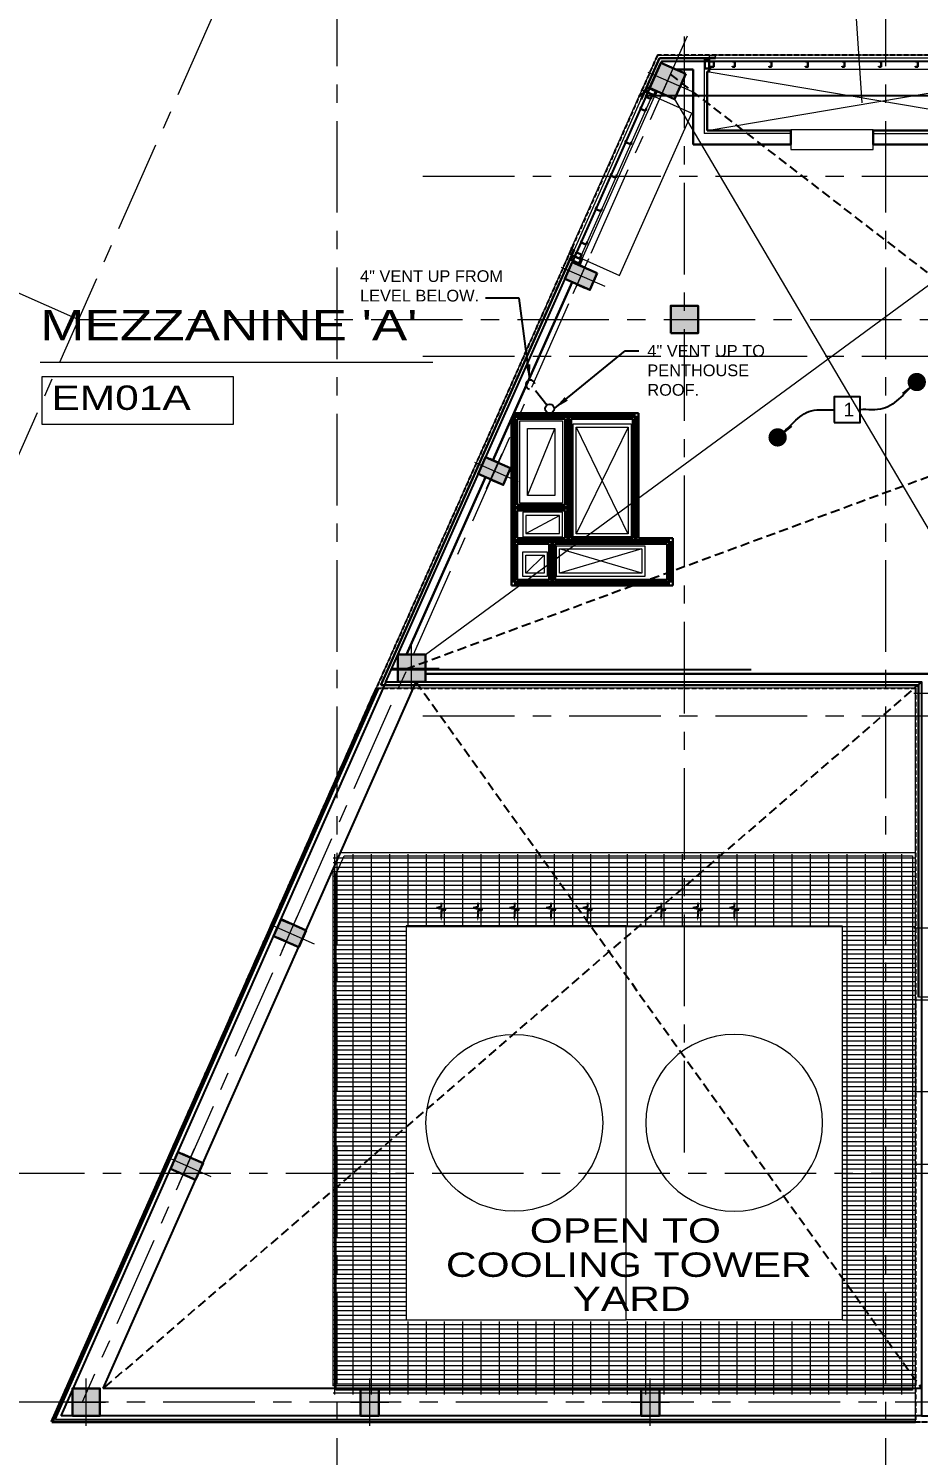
# Model space of a CAD drawing. Header units: inches. Extents: x -26575 to -19632, y -3216 to 2257.
# Drawn here: x -24143 to -23559, y 182 to 1118 of the extents above; entities that cross this region are included whole.
import ezdxf
from ezdxf.enums import TextEntityAlignment as Align

# ---------------------------------------------------------------- set-up
doc = ezdxf.new("R2010")
doc.units = ezdxf.units.IN
doc.header["$LTSCALE"] = 48
doc.header["$MEASUREMENT"] = 0
for name, pattern in [('A114$0$CENTER', [2, 1.25, -0.25, 0.25, -0.25]), ('NB_15th_PH Roof_plan$0$HIDDEN2', [0.1875, 0.125, -0.0625]), ('V2', [0.375, 0.25, -0.125])]:
    doc.linetypes.add(name, pattern=pattern)
for name, color, linetype in [('A114$0$A-ANNO-PATT-13-14', 8, 'Continuous'), ('A114$0$A-AREA-IDEN', 8, 'Continuous'), ('A114$0$A-COLS-COLS13-14', 8, 'Continuous'), ('A114$0$A-FLOR-OPN-TO-BELOW', 8, 'Continuous'), ('A114$0$A-FLOR-SLAB', 8, 'Continuous'), ('A114$0$A-GRID-GRD13-14', 8, 'Continuous'), ('A114$0$A-GRID-GRDP0-15', 8, 'Continuous'), ('A114$0$A-HVAC-RDFF', 8, 'Continuous'), ('A114$0$A-WALL-FIRE', 8, 'Continuous'), ('A114$0$A-WALL-FULL-EXTR', 8, 'Continuous'), ('A114$0$A-WALL-FULL-INTR', 8, 'Continuous'), ('A114$0$A-WALL-OPEN-LVRS', 8, 'Continuous'), ('A114$0$A-WALL-STUD', 8, 'Continuous'), ('A114$0$Level 1', 8, 'Continuous'), ('A114$0$Level 21', 8, 'Continuous'), ('A114$0$Level 32', 8, 'Continuous'), ('A114$0$M-HVAC-13TH', 8, 'Continuous'), ('A114$0$M-HVAC-DUCT', 8, 'Continuous'), ('A114$0$M-HVAC-Supp', 8, 'Continuous'), ('ANNTEXT', 6, 'Continuous'), ('ETEXT', 6, 'Continuous'), ('HSDIFARR', 2, 'Continuous'), ('NB_15th_PH Roof_plan$0$STCBEAMS', 1, 'NB_15th_PH Roof_plan$0$HIDDEN2'), ('NB_15th_PH Roof_plan$0$STCCOLS2', 1, 'NB_15th_PH Roof_plan$0$HIDDEN2'), ('NB_15th_PH Roof_plan$0$STFIN1', 1, 'NB_15th_PH Roof_plan$0$HIDDEN2'), ('NB_15th_PH Roof_plan$0$STFLOPNGS', 1, 'NB_15th_PH Roof_plan$0$HIDDEN2'), ('NB_15th_PH Roof_plan$0$STPTREINF', 1, 'NB_15th_PH Roof_plan$0$HIDDEN2'), ('NB_15th_PH Roof_plan$0$STRFDRAIN', 1, 'NB_15th_PH Roof_plan$0$HIDDEN2'), ('P-Anno-Text', 6, 'Continuous'), ('P-ANNOBJ', 6, 'Continuous'), ('P-Pipe-Ftng', 122, 'Continuous'), ('P-Pipe-Ftng @ 96', 122, 'Continuous'), ('P-Sanr-Vent', 43, 'V2'), ('XREF', 7, 'Continuous')]:
    doc.layers.add(name, color=color, linetype=linetype)
doc.styles.add('A114$0$style-Arial', font='arial.ttf')
doc.styles.add('ANNTEXT', font='romans.shx')
doc.styles.add('M08', font='arial.ttf', dxfattribs={"height": 7.68})
doc.styles.add('NB_15th_PH Roof_plan$0$ROMANS', font='romans.shx', dxfattribs={"width": 0.8})
doc.styles.add('P-00-JAR', font='arial.ttf')
doc.styles.get("Standard").update_dxf_attribs({"font": 'simplex.shx'})
doc.dimstyles.new('NB_15th_PH Roof_plan$0$tce_96', dxfattribs={"dimscale": 96, "dimtxt": 0.09375, "dimasz": 0.075, "dimexe": 0.075, "dimexo": 0.0625, "dimgap": 0.03125, "dimtad": 1, "dimdec": 3, "dimzin": 3, "dimdsep": 46, "dimlunit": 4, "dimtxsty": 'NB_15th_PH Roof_plan$0$ROMANS', "dimblk": 'NB_15th_PH Roof_plan$0$_ArchTick', "dimcen": 0, "dimdle": 0.075, "dimclrd": 3, "dimclre": 3, "dimclrt": 10, "dimadec": 0, "dimazin": 1, "dimtfac": 1, "dimtdec": 3, "dimtmove": 0, "dimatfit": 3, "dimldrblk": 'NB_15th_PH Roof_plan$0$_ArchTick', "dimfxl": 1, "dimtolj": 1, "dimtzin": 3, "dimlwd": -1, "dimlwe": -1, "dimarcsym": 0})
doc.dimstyles.new('STANDARD$7', dxfattribs={"dimtxt": 0.18, "dimasz": 0.125, "dimexe": 0.18, "dimexo": 0.06, "dimgap": 0.09, "dimtad": 0, "dimtih": 1, "dimtoh": 1, "dimdec": 4, "dimzin": 0, "dimdsep": 46, "dimtxsty": 'Standard', "dimcen": 0.09, "dimadec": 0, "dimazin": 0, "dimtfac": 1, "dimtdec": 4, "dimtofl": 0, "dimtmove": 0, "dimatfit": 3, "dimfxl": 1, "dimtolj": 1, "dimtzin": 0, "dimarcsym": 0})

# ---------------------------------------------------------------- blocks, each defined once
blk = doc.blocks.new('A114')
at = {"layer": 'A114$0$A-ANNO-PATT-13-14', "lineweight": 0}
for points in [[(-23735.89, 1079.05, 0), (-23728.59, 1095.53, 0), (-23719.45, 1071.77, 0), (-23712.15, 1088.25, 0)], [(-23791.53, 953.84, 0), (-23786.67, 964.81, 0), (-23775.07, 946.55, 0), (-23770.21, 957.52, 0)], [(-23848.37, 825.9, 0), (-23843.51, 836.87, 0), (-23831.91, 818.61, 0), (-23827.05, 829.59, 0)], [(-23982.54, 522.7, 0), (-23977.68, 533.67, 0), (-23966.08, 515.41, 0), (-23961.22, 526.39, 0)], [(-24050.16, 370.02, 0), (-24045.3, 380.99, 0), (-24033.7, 362.73, 0), (-24028.84, 373.7, 0)], [(-23925.52, 225.94, 0), (-23913.52, 225.94, 0), (-23925.52, 207.94, 0), (-23913.52, 207.94, 0)], [(-23741.48, 225.94, 0), (-23729.48, 225.94, 0), (-23741.48, 207.94, 0), (-23729.48, 207.94, 0)]]:
    blk.add_solid(points, dxfattribs=at)
at = {"layer": 'A114$0$A-ANNO-PATT-13-14', "lineweight": 30, "extrusion": (0, 0, -1)}
blk.add_solid([(23722.02, 936.16), (23704.02, 936.16), (23722.02, 918.16), (23704.02, 918.16)], dxfattribs=at)
at = {"layer": 'A114$0$A-ANNO-PATT-13-14', "lineweight": 0, "extrusion": (-5.19916e-24, -1.11411e-09, -1)}
blk.add_solid([(23882.99, 689.38, 0), (23882.99, 707.38, 0), (23900.99, 689.38, 0), (23900.99, 707.38, 0)], dxfattribs=at)
at = {"layer": 'A114$0$A-ANNO-PATT-13-14', "lineweight": 0, "extrusion": (-2.2977e-26, 1.79567e-42, -1)}
blk.add_solid([(24114.5, 225.94), (24096.5, 225.94), (24114.5, 207.94), (24096.5, 207.94)], dxfattribs=at)
at = {"layer": 'A114$0$A-AREA-IDEN', "lineweight": 13}
blk.add_line((-24135.67, 899.25), (-23878.14, 899.25), dxfattribs=at)
at = {"layer": 'A114$0$A-AREA-IDEN', "lineweight": 0, "elevation": 0, "flags": 128}
blk.add_lwpolyline([(-23567.82, 1286.99), (-23611.2, 1286.99), (-23596.7, 1069.28)], dxfattribs=at)
at = {"layer": 'A114$0$A-AREA-IDEN', "lineweight": 13}
blk.add_3dface([(-24134.47, 889.73), (-24009.04, 889.73), (-24009.04, 858.21), (-24134.47, 858.21)], dxfattribs=at)
at = {"layer": 'A114$0$A-COLS-COLS13-14', "lineweight": 0}
for p, q in [((-23729.18, 1072.01, 0), (-23717.71, 1097.9, 0)), ((-23708.27, 1076.68, 0), (-23736.75, 1089.29, 0)), ((-23785.96, 944.18, 0), (-23775.78, 967.18, 0)), ((-23765.13, 948.71, 0), (-23793.61, 961.32, 0)), ((-23821.97, 820.77, 0), (-23850.45, 833.38, 0)), ((-23842.8, 816.24, 0), (-23832.62, 839.24, 0)), ((-23891.99, 684.43, 0), (-23891.99, 713.78, 0)), ((-23905.1, 698.38, 0), (-23873.95, 698.38, 0)), ((-23562.45, 682, 0), (-23531.3, 682, 0)), ((-23976.97, 513.05, 0), (-23966.79, 536.04, 0)), ((-23955.82, 517.43, 0), (-23984.31, 530.04, 0)), ((-23562.45, 528.05, 0), (-23531.3, 528.05, 0)), ((-24023.44, 364.75, 0), (-24051.92, 377.36, 0)), ((-24044.59, 360.36, 0), (-24034.41, 383.36, 0)), ((-24105.5, 201.37, 0), (-24105.5, 232.52, 0)), ((-23919.52, 201.37, 0), (-23919.52, 232.52, 0)), ((-23735.48, 201.37, 0), (-23735.48, 232.52, 0)), ((-24118.05, 216.94, 0), (-24092.9, 216.94, 0)), ((-23932.09, 216.94, 0), (-23906.94, 216.94, 0)), ((-23748.05, 216.94, 0), (-23722.9, 216.94, 0)), ((-23538.92, 217, 0), (-23564.07, 217, 0))]:
    blk.add_line(p, q, dxfattribs=at)
at = {"layer": 'A114$0$A-COLS-COLS13-14', "lineweight": 13}
blk.add_line((-23564.07, 373.09, 0), (-23532.92, 373.09, 0), dxfattribs=at)
at = {"layer": 'A114$0$A-COLS-COLS13-14', "lineweight": 30}
for points in [[(-23712.15, 1088.25), (-23728.59, 1095.53), (-23735.89, 1079.05), (-23719.45, 1071.77)], [(-23770.21, 957.52), (-23786.67, 964.81), (-23791.53, 953.84), (-23775.07, 946.55)], [(-23722.02, 918.16), (-23722.02, 936.16), (-23704.02, 936.16), (-23704.02, 918.16)], [(-23827.05, 829.59, 0), (-23843.51, 836.87, 0), (-23848.37, 825.9, 0), (-23831.91, 818.61, 0)], [(-23900.99, 689.38), (-23900.99, 707.38), (-23882.99, 707.38), (-23882.99, 689.38)], [(-23961.22, 526.39, 0), (-23977.68, 533.67, 0), (-23982.54, 522.7, 0), (-23966.08, 515.41, 0)], [(-24028.84, 373.7), (-24045.3, 380.99), (-24050.16, 370.02), (-24033.7, 362.73)], [(-24114.5, 207.94), (-24096.5, 207.94, 0), (-24096.5, 225.94, 0), (-24114.5, 225.94)], [(-23925.52, 207.94), (-23913.52, 207.94), (-23913.52, 225.94), (-23925.52, 225.94)], [(-23741.48, 207.94), (-23729.48, 207.94), (-23729.48, 225.94), (-23741.48, 225.94)]]:
    blk.add_3dface(points, dxfattribs=at)
at = {"layer": 'A114$0$A-FLOR-OPN-TO-BELOW', "lineweight": 0}
for p, q in [((-23882.99, 707.38), (-23360.4, 1091.24)), ((-23698.11, 1089.87), (-23469.86, 1051.11)), ((-23698.11, 1051.11), (-23469.86, 1089.87)), ((-23719.45, 1071.77), (-23402.37, 534.05))]:
    blk.add_line(p, q, dxfattribs=at)
at = {"layer": 'A114$0$A-FLOR-SLAB', "lineweight": 0}
for points in [[(-23821.03, 860.66), (-23793.03, 860.66), (-23793.03, 806.66), (-23821.03, 806.66)], [(-23786.03, 858.63), (-23748.03, 858.63), (-23748.03, 784.63), (-23786.03, 784.63)], [(-23819.03, 784.66), (-23793.03, 784.66), (-23793.03, 800.66), (-23819.03, 800.66)], [(-23797.03, 778.66), (-23739.03, 778.66), (-23739.03, 758.66), (-23797.03, 758.66)], [(-23819.03, 774.66), (-23803.03, 774.66), (-23803.03, 758.66), (-23819.03, 758.66)]]:
    blk.add_3dface(points, dxfattribs=at)
at = {"layer": 'A114$0$A-GRID-GRD13-14', "linetype": 'A114$0$CENTER', "lineweight": 0}
for p, q in [((-23713.02, 380.76), (-23713.02, 2113.24)), ((-23711.26, 1113.06, 0), (-24108.08, 217, 0)), ((-23034.89, 217, 0), (-24155.5, 217, 0))]:
    blk.add_line(p, q, dxfattribs=at)
at = {"layer": 'A114$0$A-GRID-GRDP0-15', "linetype": 'A114$0$CENTER', "lineweight": 0}
for p, q in [((-23941.02, 2113.24), (-23941.02, -676.9)), ((-23581.02, 2113.24), (-23581.02, -676.91)), ((-23943.33, 1304.88), (-24820.81, -676.9)), ((-24943.08, 1295.77), (-24110.57, 927.16)), ((-23884.56, 1021.17), (-20452.76, 1021.17)), ((-24110.57, 927.16), (-20437.54, 927.16)), ((-23884.56, 903.16), (-20364.93, 903.16)), ((-23884.56, 667.16), (-20368.73, 667.16)), ((-24358.53, 367.16), (-20364.93, 367.16))]:
    blk.add_line(p, q, dxfattribs=at)
at = {"layer": 'A114$0$A-HVAC-RDFF', "lineweight": 0}
for p, q in [((-23816.03, 811.66), (-23798.03, 855.66)), ((-23750.03, 856.63), (-23784.03, 786.63)), ((-23784.03, 856.63), (-23750.11, 786.59)), ((-23817.03, 786.66), (-23795.03, 798.66)), ((-23817.03, 760.66), (-23805.03, 772.66)), ((-23741.03, 760.66), (-23795.03, 776.66)), ((-23741.03, 776.66), (-23795.03, 760.66))]:
    blk.add_line(p, q, dxfattribs=at)
at = {"layer": 'A114$0$A-HVAC-RDFF', "lineweight": 13}
for points in [[(-23816.03, 855.66), (-23798.03, 855.66), (-23798.03, 811.66), (-23816.03, 811.66)], [(-23784.03, 856.63), (-23750.03, 856.63), (-23750.03, 786.63), (-23784.03, 786.63)], [(-23817.03, 786.66), (-23795.03, 786.66), (-23795.03, 798.66), (-23817.03, 798.66)], [(-23817.03, 772.66), (-23805.03, 772.66), (-23805.03, 760.66), (-23817.03, 760.66)]]:
    blk.add_3dface(points, dxfattribs=at)
at = {"layer": 'A114$0$A-WALL-FIRE', "lineweight": 53}
for p, q in [((-23824.69, 754.54), (-23824.69, 863.9)), ((-23824.69, 863.9), (-23745.06, 863.9)), ((-23789.31, 863.9), (-23789.31, 781.79)), ((-23745.06, 863.9), (-23745.06, 781.79)), ((-23789.46, 803.65), (-23824.69, 803.65)), ((-23722.57, 781.79), (-23824.69, 781.79)), ((-23799.82, 781.79), (-23799.82, 754.54)), ((-23722.57, 781.79), (-23722.57, 754.54))]:
    blk.add_line(p, q, dxfattribs=at)
at = {"layer": 'A114$0$A-WALL-FIRE', "lineweight": 53, "flags": 128}
blk.add_lwpolyline([(-23722.57, 754.54), (-23824.69, 754.54)], dxfattribs=at)
at = {"layer": 'A114$0$A-WALL-FULL-EXTR', "lineweight": 13}
for p, q in [((-23730.75, 1100.49), (-23743.3, 1072.25)), ((-23730.75, 1100.49), (-23692.75, 1100.49)), ((-23692.75, 1098.49), (-23692.75, 1100.49)), ((-23740.67, 1073.27), (-23742.5, 1074.08)), ((-23790.88, 965.26), (-23787.11, 973.76)), ((-23785.28, 972.94), (-23787.11, 973.76)), ((-23785.28, 972.94), (-23787.11, 973.75)), ((-23788.63, 970.27), (-23915.17, 685.38)), ((-23561.5, 685.38), (-23915.17, 685.38)), ((-23561.5, 480.57), (-23561.5, 685.38)), ((-23543, 480.57), (-23561.5, 480.57)), ((-23545, 482.57), (-23559.5, 482.57)), ((-23561.5, 204.04), (-23561.5, 420.57)), ((-23543, 420.57), (-23561.5, 420.57)), ((-23561.5, 204.12), (-23012.31, 204.05))]:
    blk.add_line(p, q, dxfattribs=at)
at = {"layer": 'A114$0$A-WALL-FULL-EXTR', "lineweight": 30}
for p, q in [((-23729.45, 1098.49), (-23741.48, 1071.44)), ((-23729.45, 1098.49), (-23696.55, 1098.49)), ((-23699.59, 1098.52), (-23692.75, 1098.52)), ((-23699.59, 1097.89), (-23696.71, 1097.89)), ((-23696.71, 1098.52), (-23696.71, 1097.89)), ((-23718.9, 1091.24), (-23707.36, 1091.24)), ((-23707.36, 1091.24), (-23707.36, 1041.86)), ((-23698.11, 1089.87), (-23698.11, 1051.11)), ((-23698.11, 1089.87), (-23696.71, 1089.87)), ((-23696.71, 1091.87), (-23696.71, 1092.84)), ((-23696.09, 1092.84), (-23696.71, 1092.84)), ((-23696.71, 1089.87), (-23696.71, 1092.84)), ((-23696.09, 1091.24), (-23696.09, 1092.84)), ((-23739.08, 1076.91), (-23738.51, 1076.65)), ((-23737.15, 1079.72), (-23738.51, 1076.65)), ((-23731.68, 1077.19), (-23733.01, 1074.21)), ((-23732.69, 1073.38), (-23731.11, 1076.94)), ((-23731.1, 1076.93), (-23732.68, 1073.38)), ((-23734.15, 1074.03), (-23733.9, 1074.6)), ((-23732.69, 1073.38), (-23734.15, 1074.03)), ((-23733.01, 1074.21), (-23733.9, 1074.6)), ((-23643.27, 1051.11), (-23698.11, 1051.11)), ((-23643.27, 1051.11), (-23643.27, 1041.86)), ((-23589.27, 1051.11), (-23469.86, 1051.11)), ((-23589.27, 1051.11), (-23589.27, 1041.86)), ((-23643.27, 1041.86), (-23707.36, 1041.86)), ((-23589.27, 1041.86), (-23460.61, 1041.86)), ((-23786.8, 969.46), (-23912.1, 687.38)), ((-23789.06, 964.44), (-23785.28, 972.94)), ((-23788.08, 966.7), (-23786.91, 969.33)), ((-23787.51, 966.45), (-23786.34, 969.07)), ((-23786.91, 969.33), (-23786.34, 969.07)), ((-23782.46, 962.97), (-23780.84, 966.63)), ((-23781.9, 962.7), (-23780.01, 966.95)), ((-23781.47, 967.6), (-23781.72, 967.02)), ((-23780.84, 966.63), (-23781.72, 967.02)), ((-23780.01, 966.95), (-23781.47, 967.6)), ((-23786.75, 951.72), (-23838.71, 834.75)), ((-23843.58, 823.78), (-23895.28, 707.38)), ((-23552.25, 694.63), (-23882.99, 694.63)), ((-23559.5, 687.38), (-23912.1, 687.38)), ((-23559.5, 482.57), (-23559.5, 687.38))]:
    blk.add_line(p, q, dxfattribs=at)
at = {"layer": 'A114$0$A-WALL-FULL-EXTR', "lineweight": 0}
for p, q in [((-23692.75, 1099.12), (-23696.75, 1099.12)), ((-23692.75, 1098.99), (-23696.75, 1098.99)), ((-23472.78, 1098.49), (-23696.75, 1098.49)), ((-23696.68, 1096.49), (-23696.68, 1100.49)), ((-23472.78, 1096.49), (-23696.68, 1096.49)), ((-23476.75, 1100.49), (-23692.75, 1100.49)), ((-23700.11, 1091.87), (-23700.11, 1049.11)), ((-23700.11, 1091.87), (-23696.71, 1091.87)), ((-23473.41, 1091.24), (-23696.09, 1091.24)), ((-23741.24, 1073.53), (-23739.62, 1077.18)), ((-23741.13, 1073.47), (-23739.5, 1077.13)), ((-23737.23, 1076.08), (-23740.89, 1077.71)), ((-23787.92, 971.93), (-23742.5, 1074.08)), ((-23786.09, 971.11), (-23740.67, 1073.27)), ((-23785.05, 968.54), (-23737.23, 1076.08)), ((-23780.01, 966.95), (-23732.69, 1073.38)), ((-23643.27, 1049.11), (-23700.11, 1049.11)), ((-23589.27, 1049.11), (-23467.86, 1049.11)), ((-23785.05, 968.53), (-23788.7, 970.16)), ((-23785.85, 973.2), (-23787.47, 969.54)), ((-23785.74, 973.14), (-23787.36, 969.49)), ((-23561.5, 480.57), (-23561.5, 420.57))]:
    blk.add_line(p, q, dxfattribs=at)
at = {"layer": 'A114$0$A-WALL-FULL-EXTR', "lineweight": 30}
for p in [(-23692.75, 1100.49), (-23742.5, 1074.08), (-23787.11, 973.75)]:
    blk.add_point(p, dxfattribs=at)
at = {"layer": 'A114$0$A-WALL-FULL-INTR', "lineweight": 30}
for p, q in [((-23826.57, 752.66), (-23826.57, 862.02)), ((-23824.92, 865.77), (-23743.18, 865.77)), ((-23822.82, 862.02), (-23791.18, 862.02)), ((-23822.82, 805.52), (-23822.82, 862.02)), ((-23791.18, 862.02), (-23791.18, 805.52)), ((-23787.43, 862.02), (-23787.43, 783.66)), ((-23787.43, 862.02), (-23746.93, 862.02)), ((-23746.93, 862.02), (-23746.93, 783.66)), ((-23743.18, 865.77), (-23743.18, 783.66)), ((-23746.93, 858.5), (-23746.93, 783.66)), ((-23791.18, 805.52), (-23822.82, 805.52)), ((-23791.18, 801.77), (-23822.82, 801.77)), ((-23822.82, 783.66), (-23822.82, 801.77)), ((-23791.18, 801.77), (-23791.18, 783.66)), ((-23791.18, 783.66), (-23822.82, 783.66)), ((-23801.69, 779.91), (-23822.82, 779.91)), ((-23822.82, 756.41), (-23822.82, 779.91)), ((-23801.69, 779.91), (-23801.69, 756.41)), ((-23724.44, 779.91), (-23797.94, 779.91)), ((-23797.94, 779.91), (-23797.94, 756.41)), ((-23746.93, 783.66), (-23787.43, 783.66)), ((-23746.93, 783.66), (-23783.49, 783.66)), ((-23720.69, 783.66), (-23743.18, 783.66)), ((-23724.44, 779.91), (-23724.44, 756.41)), ((-23720.69, 783.66), (-23720.69, 752.66)), ((-23720.69, 752.66), (-23826.57, 752.66)), ((-23801.69, 756.41), (-23822.82, 756.41)), ((-23724.44, 756.41), (-23797.94, 756.41))]:
    blk.add_line(p, q, dxfattribs=at)
at = {"layer": 'A114$0$A-WALL-OPEN-LVRS', "lineweight": 13}
blk.add_3dface([(-23643.27, 1038.61, 352.97), (-23589.27, 1038.61, 352.97), (-23589.27, 1051.61, 352.97), (-23643.27, 1051.61, 352.97)], dxfattribs=at)
at = {"layer": 'A114$0$A-WALL-STUD', "lineweight": 30, "elevation": 352.97, "flags": 128}
for points in [[(-23698.21, 1097.39), (-23698.21, 1097.77, 0.414214), (-23698.34, 1097.89), (-23699.59, 1097.89, 0.414214), (-23699.71, 1097.77), (-23699.71, 1091.99, 0.414214), (-23699.59, 1091.87), (-23698.34, 1091.87, 0.414214), (-23698.21, 1091.99), (-23698.21, 1092.37)], [(-23698.21, 1097.39), (-23698.21, 1097.77, -0.414214), (-23698.09, 1097.89), (-23696.84, 1097.89, -0.414214), (-23696.71, 1097.77), (-23696.71, 1091.99, -0.414214), (-23696.84, 1091.87), (-23698.09, 1091.87, -0.414214), (-23698.21, 1091.99), (-23698.21, 1092.37)], [(-23695.21, 1095.99), (-23695.21, 1096.36, 0.414214), (-23695.34, 1096.49), (-23696.59, 1096.49, 0.414214), (-23696.71, 1096.36), (-23696.71, 1092.96, 0.414214), (-23696.59, 1092.84), (-23695.34, 1092.84, 0.414214), (-23695.21, 1092.96), (-23695.21, 1093.34)], [(-23695.21, 1095.99), (-23695.21, 1096.36, -0.414214), (-23695.09, 1096.49), (-23693.84, 1096.49, -0.414214), (-23693.71, 1096.36), (-23693.71, 1092.96, -0.414214), (-23693.84, 1092.84), (-23695.09, 1092.84, -0.414214), (-23695.21, 1092.96), (-23695.21, 1093.34)], [(-23681.5, 1095.99), (-23681.5, 1096.36, -0.414214), (-23681.37, 1096.49), (-23680.12, 1096.49, -0.414214), (-23680, 1096.36), (-23680, 1092.97, -0.414214), (-23680.12, 1092.84), (-23681.37, 1092.84, -0.414214), (-23681.5, 1092.97), (-23681.5, 1093.34)], [(-23657.5, 1095.99), (-23657.5, 1096.36, -0.414214), (-23657.37, 1096.49), (-23656.12, 1096.49, -0.414214), (-23656, 1096.36), (-23656, 1092.97, -0.414214), (-23656.12, 1092.84), (-23657.37, 1092.84, -0.414214), (-23657.5, 1092.97), (-23657.5, 1093.34)], [(-23633.5, 1095.99), (-23633.5, 1096.36, -0.414214), (-23633.37, 1096.49), (-23632.12, 1096.49, -0.414214), (-23632, 1096.36), (-23632, 1092.97, -0.414214), (-23632.12, 1092.84), (-23633.37, 1092.84, -0.414214), (-23633.5, 1092.97), (-23633.5, 1093.34)], [(-23609.5, 1095.99), (-23609.5, 1096.36, -0.414214), (-23609.37, 1096.49), (-23608.12, 1096.49, -0.414214), (-23608, 1096.36), (-23608, 1092.97, -0.414214), (-23608.12, 1092.84), (-23609.37, 1092.84, -0.414214), (-23609.5, 1092.97), (-23609.5, 1093.34)], [(-23585.5, 1095.99), (-23585.5, 1096.36, -0.414214), (-23585.37, 1096.49), (-23584.12, 1096.49, -0.414214), (-23584, 1096.36), (-23584, 1092.97, -0.414214), (-23584.12, 1092.84), (-23585.37, 1092.84, -0.414214), (-23585.5, 1092.97), (-23585.5, 1093.34)], [(-23561.5, 1095.99), (-23561.5, 1096.36, -0.414214), (-23561.37, 1096.49), (-23560.12, 1096.49, -0.414214), (-23560, 1096.36), (-23560, 1092.97, -0.414214), (-23560.12, 1092.84), (-23561.37, 1092.84, -0.414214), (-23561.5, 1092.97), (-23561.5, 1093.34)], [(-23737.45, 1077.82), (-23737.79, 1077.97, 0.414214), (-23737.95, 1077.91), (-23738.46, 1076.77, 0.414214), (-23738.4, 1076.6), (-23733.12, 1074.26, 0.414214), (-23732.96, 1074.32), (-23732.45, 1075.46, 0.414214), (-23732.51, 1075.63), (-23732.86, 1075.78)], [(-23737.45, 1077.82), (-23737.79, 1077.97, -0.414214), (-23737.85, 1078.14), (-23737.35, 1079.28, -0.414214), (-23737.18, 1079.34), (-23731.91, 1077, -0.414214), (-23731.84, 1076.84), (-23732.35, 1075.69, -0.414214), (-23732.51, 1075.63), (-23732.86, 1075.78)], [(-23737.38, 1074.51), (-23737.72, 1074.66, 0.414214), (-23737.89, 1074.6), (-23738.4, 1073.46, 0.414214), (-23738.33, 1073.29), (-23735.23, 1071.91, 0.414214), (-23735.06, 1071.97), (-23734.56, 1073.12, 0.414214), (-23734.62, 1073.28), (-23734.96, 1073.43)], [(-23737.38, 1074.51), (-23737.72, 1074.66, -0.414214), (-23737.79, 1074.83), (-23737.28, 1075.97, -0.414214), (-23737.12, 1076.03), (-23734.01, 1074.65, -0.414214), (-23733.95, 1074.49), (-23734.46, 1073.35, -0.414214), (-23734.62, 1073.28), (-23734.96, 1073.43)], [(-23740.9, 1066.66), (-23741.24, 1066.81, 0.414214), (-23741.4, 1066.75), (-23741.91, 1065.61, 0.414214), (-23741.85, 1065.44), (-23738.74, 1064.06, 0.414214), (-23738.58, 1064.13), (-23738.07, 1065.27, 0.414214), (-23738.13, 1065.43), (-23738.48, 1065.59)], [(-23750.64, 1044.73), (-23750.98, 1044.88, 0.414214), (-23751.15, 1044.81), (-23751.65, 1043.67, 0.414214), (-23751.59, 1043.51), (-23748.48, 1042.13, 0.414214), (-23748.32, 1042.19), (-23747.81, 1043.33, 0.414214), (-23747.88, 1043.5), (-23748.22, 1043.65)], [(-23760.38, 1022.79), (-23760.72, 1022.94, 0.414214), (-23760.89, 1022.88), (-23761.39, 1021.74, 0.414214), (-23761.33, 1021.57), (-23758.23, 1020.19, 0.414214), (-23758.06, 1020.26), (-23757.55, 1021.4, 0.414214), (-23757.62, 1021.57), (-23757.96, 1021.72)], [(-23770.12, 1000.86), (-23770.46, 1001.01, 0.414214), (-23770.63, 1000.95), (-23771.14, 999.8, 0.414214), (-23771.07, 999.64), (-23767.97, 998.26, 0.414214), (-23767.8, 998.32), (-23767.3, 999.47, 0.414214), (-23767.36, 999.63), (-23767.7, 999.78)], [(-23779.86, 978.92), (-23780.21, 979.08, 0.414214), (-23780.37, 979.01), (-23780.88, 977.87, 0.414214), (-23780.82, 977.71), (-23777.71, 976.33, 0.414214), (-23777.55, 976.39), (-23777.04, 977.53, 0.414214), (-23777.1, 977.7), (-23777.44, 977.85)], [(-23786.49, 967.5), (-23786.83, 967.65, 0.414214), (-23787, 967.59), (-23787.51, 966.45, 0.414214), (-23787.44, 966.28), (-23782.17, 963.94, 0.414214), (-23782, 964), (-23781.5, 965.15, 0.414214), (-23781.56, 965.31), (-23781.9, 965.46)], [(-23786.49, 967.5), (-23786.83, 967.65, -0.414214), (-23786.9, 967.82), (-23786.39, 968.96, -0.414214), (-23786.23, 969.02), (-23780.95, 966.68, -0.414214), (-23780.89, 966.52), (-23781.39, 965.37, -0.414214), (-23781.56, 965.31), (-23781.9, 965.46)], [(-23783.99, 969.67), (-23784.33, 969.83, 0.414214), (-23784.5, 969.76), (-23785.01, 968.62, 0.414214), (-23784.94, 968.45), (-23781.84, 967.08, 0.414214), (-23781.67, 967.14), (-23781.17, 968.28, 0.414214), (-23781.23, 968.45), (-23781.57, 968.6)], [(-23783.99, 969.67), (-23784.33, 969.83, -0.414214), (-23784.4, 969.99), (-23783.89, 971.13, -0.414214), (-23783.73, 971.2), (-23780.62, 969.82, -0.414214), (-23780.56, 969.65), (-23781.06, 968.51, -0.414214), (-23781.23, 968.45), (-23781.57, 968.6)]]:
    blk.add_lwpolyline(points, format="xyb", dxfattribs=at)
at = {"layer": 'A114$0$Level 21', "lineweight": 40}
for p, q in [((-24128.03, 204), (-23914.89, 685.38)), ((-23561.5, 204), (-24128.03, 204))]:
    blk.add_line(p, q, dxfattribs=at)
at = {"layer": 'A114$0$Level 21', "lineweight": 13}
for p, q in [((-24125.73, 205.5), (-23913.25, 685.38)), ((-23561.5, 205.5), (-24125.73, 205.5))]:
    blk.add_line(p, q, dxfattribs=at)
at = {"layer": 'A114$0$Level 21', "lineweight": 0}
for p, q in [((-23910.5, 685.38), (-24121.91, 208)), ((-23890.82, 685.38), (-24094.25, 226)), ((-23557.5, 226), (-24094.25, 226)), ((-23557.5, 208), (-24121.91, 208))]:
    blk.add_line(p, q, dxfattribs=at)
at = {"layer": 'A114$0$Level 32', "lineweight": 13, "elevation": 0, "flags": 128}
blk.add_lwpolyline([(-23941.5, 563.52), (-23936.24, 575.4), (-23563.5, 575.38), (-23563.5, 224.88), (-23941.5, 224.88), (-23941.5, 563.52)], close=True, dxfattribs=at)
at = {"layer": 'A114$0$M-HVAC-13TH', "lineweight": 0}
for p, q in [((-23561.5, 577.38), (-23938.66, 577.38)), ((-23943.5, 227.9), (-23943.5, 566.45)), ((-23943.5, 227.9), (-23928.07, 227.9)), ((-23928.07, 227.9), (-23561.5, 227.9))]:
    blk.add_line(p, q, dxfattribs=at)
blk.add_circle((-23824.62, 400.13), 58, dxfattribs=at)
at = {"layer": 'A114$0$M-HVAC-13TH', "lineweight": 0, "extrusion": (0, 0, -1)}
blk.add_circle((23680.37, 400.13), 58, dxfattribs=at)
at = {"layer": 'A114$0$M-HVAC-13TH', "lineweight": 0}
blk.add_point((-23943.5, 227.9), dxfattribs=at)
for points in [[(-23895.5, 270.88), (-23751.25, 270.88), (-23751.25, 529.38), (-23895.5, 529.38)], [(-23751.25, 529.38), (-23609.5, 529.38), (-23609.5, 270.88), (-23751.25, 270.88)]]:
    blk.add_3dface(points, dxfattribs=at)
at = {"layer": 'A114$0$M-HVAC-DUCT', "lineweight": 0}
for p, q in [((-23781.53, 967.48, 352.97), (-23734.2, 1073.92, 352.97)), ((-23732.68, 1073.39, 352.97), (-23708.24, 1062.52, 352.97)), ((-23755.57, 956.08, 352.97), (-23708.24, 1062.52, 352.97)), ((-23781.48, 967.6, 352.97), (-23755.57, 956.08, 352.97))]:
    blk.add_line(p, q, dxfattribs=at)
at = {"layer": 'A114$0$M-HVAC-Supp', "lineweight": 13, "ltscale": 3.96071e-05}
blk.add_3dface([(-23795.03, 776.66, 352.97), (-23741.03, 776.66, 352.97), (-23741.03, 760.66, 352.97), (-23795.03, 760.66, 352.97)], dxfattribs=at)
at = {"layer": 'A114$0$A-AREA-IDEN', "lineweight": 13, "style": 'A114$0$style-Arial', "width": 1.246875}
for s, height, p in [("MEZZANINE 'A'", 20, (-24135.67, 913.4)), ('EM01A', 16, (-24128.29, 867.85))]:
    blk.add_text(s, height=height, dxfattribs=at).set_placement(p)
at = {"layer": 'A114$0$Level 1', "lineweight": 70, "style": 'A114$0$style-Arial', "width": 1.246875}
for s, p in [('OPEN TO', (-23751.79, 321.51)), ('COOLING TOWER', (-23749.53, 299.11)), ('YARD', (-23747.69, 276.71))]:
    blk.add_text(s, height=16, dxfattribs=at).set_placement(p, align=Align.CENTER)
blk = doc.blocks.new('Return_Arrow')
for p, q in [((13.5, 0), (6.5, 0)), ((13.5, 0), (14.875, -6.1875)), ((17.625, 6.1875), (14.875, -6.1875)), ((19, 0), (17.625, 6.1875)), ((24, 0), (19, 0))]:
    blk.add_line(p, q)
blk.add_solid([(6.5, 1.5), (6.5, -1.5), (0, 0)])
blk = doc.blocks.new('NB_15th_PH Roof_plan$0$_ArchTick')
at = {"linetype": 'ByBlock', "const_width": 0.15}
blk.add_lwpolyline([(-0.5, -0.5), (0.5, 0.5)], dxfattribs=at)
blk = doc.blocks.new('VAL-PLBG-PipeUpTakeoff-Anno')
at = {"color": 0, "linetype": 'ByBlock'}
blk.add_circle((0.0002, 0), 0.0312, dxfattribs=at)
blk = doc.blocks.new('A$C05F53567')
at = {"layer": 'P-Pipe-Ftng @ 96', "xscale": 96, "yscale": 96, "zscale": 96, "rotation": 90}
blk.add_blockref('VAL-PLBG-PipeUpTakeoff-Anno', (-23542.94, 419.19), dxfattribs=at)
blk = doc.blocks.new('A$C5D3B1D4C')
blk.add_blockref('A$C05F53567', (-6.12, 0))
blk = doc.blocks.new('A$C15EE5B78')
blk.add_blockref('A$C5D3B1D4C', (-252.35, 449.49))
blk = doc.blocks.new('ZA_SQR')
blk.add_lwpolyline([(-0.703125, -0.703125), (0.703125, -0.703125), (0.703125, 0.703125), (-0.703125, 0.703125)], close=True)
at = {"layer": 'ANNTEXT', "style": 'ANNTEXT'}
blk.add_attdef('SQRID', text='', height=0.75, dxfattribs=at).set_placement((0, 0), align=Align.MIDDLE)
at = {"layer": 'ANNTEXT', "style": 'ANNTEXT', "flags": 1}
blk.add_attdef('SQRDESCRIPTION', text='', height=0.75, dxfattribs=at).set_placement((0, -2.125), align=Align.MIDDLE)
blk = doc.blocks.new('NB_15th_PH Roof_plan')
at = {"layer": 'NB_15th_PH Roof_plan$0$STCBEAMS', "linetype": 'Continuous'}
for p, q in [((-24121.91, 207.94), (-23908.7, 689.38)), ((-24094.25, 225.94), (-23889.02, 689.38)), ((-23557.5, 225.94), (-24094.25, 225.94)), ((-23557.5, 207.94), (-24121.91, 207.94))]:
    blk.add_line(p, q, dxfattribs=at)
blk.add_lwpolyline([(-21414.54, 1096.49), (-23728.15, 1096.49), (-23909.03, 689.38), (-23557.5, 689.38), (-23557.5, 208.02), (-23016.34, 207.99), (-23016.34, 268.11), (-22345.34, 268.07), (-22345.34, 207.95), (-22218.31, 207.94), (-22218.33, 439.25), (-21414.54, 439.13)], close=True, dxfattribs=at)
at = {"layer": 'NB_15th_PH Roof_plan$0$STCCOLS2'}
for points in [[(-23735.9, 1079.08), (-23719.45, 1071.77), (-23712.14, 1088.22), (-23728.59, 1095.53)], [(-23791.53, 953.87), (-23775.08, 946.56), (-23770.21, 957.52), (-23786.66, 964.83)], [(-23722.02, 936.16), (-23704.02, 936.16), (-23704.02, 918.16), (-23722.02, 918.16)], [(-23848.37, 825.93), (-23831.92, 818.62), (-23827.05, 829.59), (-23843.5, 836.89)], [(-23900.99, 689.38), (-23882.99, 689.38), (-23882.99, 707.38), (-23900.99, 707.38)], [(-23977.7, 533.64), (-23961.22, 526.39), (-23966.06, 515.4), (-23982.53, 522.66)], [(-24050.14, 370.01), (-24033.66, 362.75), (-24028.83, 373.74), (-24045.3, 380.99)], [(-24114.5, 207.92), (-24096.5, 207.92), (-24096.5, 225.94), (-24114.5, 225.94)], [(-23925.52, 207.94), (-23913.52, 207.94), (-23913.52, 225.96), (-23925.52, 225.96)], [(-23741.48, 207.94), (-23729.48, 207.94), (-23729.48, 225.96), (-23741.48, 225.96)]]:
    blk.add_lwpolyline(points, close=True, dxfattribs=at)
at = {"layer": 'NB_15th_PH Roof_plan$0$STFIN1', "ltscale": 0.5}
for p, q in [((-24128.32, 204.02), (-23915.18, 685.38)), ((-23561.5, 204.02), (-24128.32, 204.02))]:
    blk.add_line(p, q, dxfattribs=at)
blk.add_lwpolyline([(-21410.54, 1100.49), (-23730.75, 1100.49), (-23915.18, 685.38), (-23561.5, 685.38), (-23561.5, 204.02), (-23012.34, 203.99), (-23012.34, 264.11), (-22349.34, 264.07), (-22349.34, 203.95), (-22214.31, 203.94), (-22214.33, 435.25), (-21410.54, 435.13)], close=True, dxfattribs=at)
at = {"layer": 'NB_15th_PH Roof_plan$0$STFLOPNGS'}
for p, q in [((-23557.5, 689.38), (-24094.25, 225.94)), ((-23889.02, 689.38), (-23557.5, 225.94))]:
    blk.add_line(p, q, dxfattribs=at)
at = {"layer": 'NB_15th_PH Roof_plan$0$STRFDRAIN'}
for p, q in [((-23722.38, 1087.99), (-23443.94, 873.22)), ((-23895.7, 697.88), (-23443.94, 864.25))]:
    blk.add_line(p, q, dxfattribs=at)
at = {"layer": 'NB_15th_PH Roof_plan$0$STPTREINF', "lineweight": 13, "ltscale": 39.370079}
for points in [[(-23738.08, 1074.15), (-23432.33, 1074.15)], [(-23905.42, 697.49), (-23516.25, 697.49)]]:
    blk.add_leader(points, dimstyle='NB_15th_PH Roof_plan$0$tce_96', override={"dimscale": 1, "dimclrd": 8}, dxfattribs=at)

msp = doc.modelspace()

# ---------------------------------------------------------------- hatches: boundary and pattern name
at = {"linetype": 'Continuous', "lineweight": 13}
h = msp.add_hatch(dxfattribs=at)
h.set_pattern_fill('GRATE', color=9, scale=96, style=0)
h.set_pattern_definition([(0, (22365.6655, 7617.963), (0, 3), []), (90, (22365.665, 7617.963), (-12, 7e-16), [])])
h.paths.add_polyline_path([(-23943.46, 576.41), (-23561.46, 576.41), (-23561.46, 221.91), (-23943.46, 221.91)])
h.paths.add_polyline_path([(-23895.46, 528.41), (-23609.46, 528.41), (-23609.46, 269.91), (-23895.46, 269.91)], flags=16)

# ---------------------------------------------------------------- linework, layer by layer
at = {"layer": 'P-Pipe-Ftng'}
msp.add_arc((-23814.14, 884.47), 2.97, 10.38459, 259.61541, dxfattribs=at)
at = {"layer": 'P-Sanr-Vent'}
msp.add_line((-23803.29, 871.04), (-23814.5, 885), dxfattribs=at)

# ---------------------------------------------------------------- block references
msp.add_blockref('A$C15EE5B78', (0, 0))
at = {"layer": 'ETEXT', "transparency": 33554687, "xscale": 12.00384, "yscale": 12.00384, "zscale": 12.00384}
msp.add_blockref('ZA_SQR', (-23606.25, 867.98, 0), dxfattribs=at)
at = {"layer": 'HSDIFARR', "xscale": 0.5, "yscale": 0.5, "zscale": 0.5, "rotation": 90}
for p in [(-23872.59, 532.41, 0), (-23848.59, 532.41, 0), (-23824.59, 532.41, 0), (-23800.59, 532.41, 0), (-23776.59, 532.41, 0), (-23728.34, 532.41, 0), (-23704.34, 532.41, 0), (-23680.34, 532.41, 0)]:
    msp.add_blockref('Return_Arrow', p, dxfattribs=at)
at = {"layer": 'XREF'}
for name in ['A114', 'NB_15th_PH Roof_plan']:
    msp.add_blockref(name, (0, 0), dxfattribs=at)

# ---------------------------------------------------------------- texts
at = {"layer": 'P-Anno-Text', "char_height": 7.68, "width": 94.7849, "attachment_point": 1, "style": 'M08'}
for s, insert in [('4" VENT UP FROM LEVEL BELOW.', (-23925.85, 959.45)), ('4" VENT UP TO PENTHOUSE ROOF.', (-23737.35, 910.45))]:
    msp.add_mtext(s, dxfattribs=dict(at, insert=insert))
at = {"layer": 'P-Anno-Text', "transparency": 33554687, "insert": (-23608.61, 863.57, 0), "char_height": 9, "width": 184.6435, "attachment_point": 7, "style": 'P-00-JAR'}
msp.add_mtext('1', dxfattribs=at)

# ---------------------------------------------------------------- leaders
at = {"layer": 'ETEXT', "transparency": 33554687, "path_type": 1}
for points in [[(-23560.61, 886.14), (-23582.71, 868.71), (-23597.81, 867.98)], [(-23651.89, 849.82), (-23629.79, 867.26), (-23614.69, 867.98)]]:
    msp.add_leader(points, dimstyle='STANDARD$7', override={"dimscale": 96, "dimgap": 0.09, "dimtad": 0, "dimldrblk": 'Dot'}, dxfattribs=at)
at = {"layer": 'P-ANNOBJ'}
for points in [[(-23814.44, 888.07), (-23821.44, 941.23), (-23843.5, 941.23)], [(-23798, 869), (-23752, 906.5), (-23743, 906.5)]]:
    msp.add_leader(points, dimstyle='STANDARD$7', override={"dimscale": 96, "dimasz": 0.1}, dxfattribs=at)

doc.saveas('drawing.dxf')
